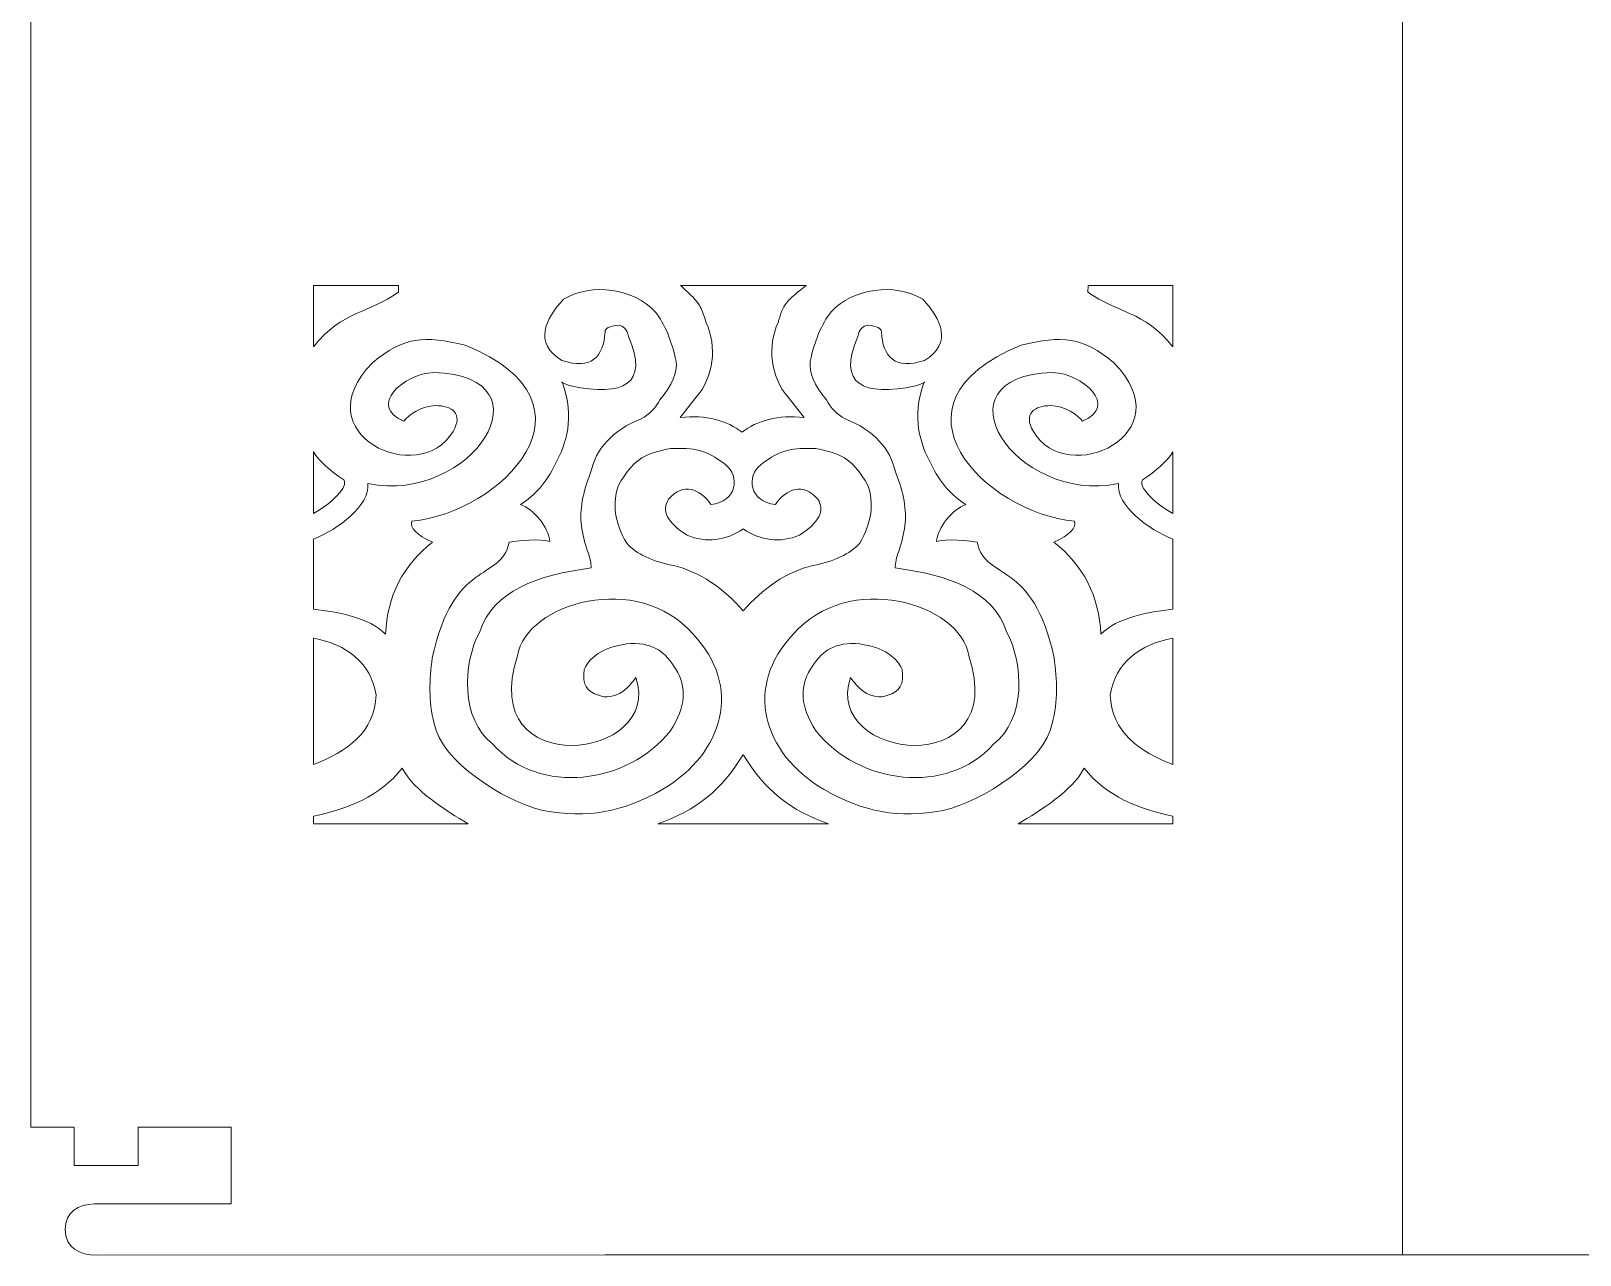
# Model space of a CAD drawing. Header units: centimetres. Extents: x -57 to 60, y -43 to 40.
# Drawn here: x 11.64 to 30.64, y -41.92 to -26.9 of the extents above; entities that cross this region are included whole.
import ezdxf

# ---------------------------------------------------------------- set-up
doc = ezdxf.new("R2010")
doc.units = ezdxf.units.CM
doc.header["$MEASUREMENT"] = 0
doc.layers.add('layer 1', color=7, linetype='Continuous')

msp = doc.modelspace()

# ---------------------------------------------------------------- linework, layer by layer
at = {"layer": 'layer 1', "color": 250, "lineweight": 9}
for points, knots in [([(11.63673, -0.61525), (11.63673, -0.61525), (11.63673, -40.34897), (11.63673, -40.34897), (11.63673, -40.34897), (11.63673, -40.34897), (12.16495, -40.34897), (12.16495, -40.34897), (12.16495, -40.34897), (12.16495, -40.34897), (12.16495, -40.81963), (12.16495, -40.81963), (12.16495, -40.81963), (12.16495, -40.81963), (12.9499, -40.81963), (12.9499, -40.81963), (12.9499, -40.81963), (12.9499, -40.81963), (12.9499, -40.34897), (12.9499, -40.34897), (12.9499, -40.34897), (12.9499, -40.34897), (14.09174, -40.34897), (14.09174, -40.34897), (14.09174, -40.34897), (14.09174, -40.34897), (14.09174, -41.2901), (14.09174, -41.2901), (14.09174, -41.2901), (14.09174, -41.2901), (12.41317, -41.29158), (12.41317, -41.29158), (12.41317, -41.29158), (12.2193, -41.29186), (12.05607, -41.39191), (12.05607, -41.60379), (12.05607, -41.60379), (12.05607, -41.83574), (12.23868, -41.91753), (12.43985, -41.91753), (12.43985, -41.91753), (12.43985, -41.91753), (18.67861, -41.91357), (18.67861, -41.91357), (18.67861, -41.91357), (18.67861, -41.91357), (28.45853, -41.91538), (28.45853, -41.91538), (28.45853, -41.91538), (28.45853, -41.91538), (28.45712, -27.86528), (28.45712, -27.86528), (28.45712, -27.86528), (28.45712, -27.86528), (28.45464, 0.30258), (28.45464, 0.30258), (28.45464, 0.30258), (28.45464, 0.30258), (13.83638, 0.3026), (13.83638, 0.3026), (13.83638, 0.3026), (13.83638, 0.3026), (13.83638, -0.61525), (13.83638, -0.61525), (13.83638, -0.61525), (13.83638, -0.61525), (12.94981, -0.61525), (12.94981, -0.61525), (12.94981, -0.61525), (12.94981, -0.61525), (12.94975, 0.30213), (12.94975, 0.30213), (12.94975, 0.30213), (12.94975, 0.30213), (12.16509, 0.30215), (12.16509, 0.30215), (12.16509, 0.30215), (12.16509, 0.30215), (12.16503, -0.61525), (12.16503, -0.61525), (12.16503, -0.61525), (12.16503, -0.61525), (11.63673, -0.61525), (11.63673, -0.61525)], [0, 0, 0, 0, 0.04545455, 0.04545455, 0.04545455, 0.04545455, 0.09090909, 0.09090909, 0.09090909, 0.09090909, 0.13636364, 0.13636364, 0.13636364, 0.13636364, 0.18181818, 0.18181818, 0.18181818, 0.18181818, 0.22727273, 0.22727273, 0.22727273, 0.22727273, 0.27272727, 0.27272727, 0.27272727, 0.27272727, 0.31818182, 0.31818182, 0.31818182, 0.31818182, 0.36363636, 0.36363636, 0.36363636, 0.36363636, 0.40909091, 0.40909091, 0.40909091, 0.40909091, 0.45454545, 0.45454545, 0.45454545, 0.45454545, 0.5, 0.5, 0.5, 0.5, 0.54545455, 0.54545455, 0.54545455, 0.54545455, 0.59090909, 0.59090909, 0.59090909, 0.59090909, 0.63636364, 0.63636364, 0.63636364, 0.63636364, 0.68181818, 0.68181818, 0.68181818, 0.68181818, 0.72727273, 0.72727273, 0.72727273, 0.72727273, 0.77272727, 0.77272727, 0.77272727, 0.77272727, 0.81818182, 0.81818182, 0.81818182, 0.81818182, 0.86363636, 0.86363636, 0.86363636, 0.86363636, 0.90909091, 0.90909091, 0.90909091, 0.90909091, 1, 1, 1, 1]), ([(45.28032, -0.61525), (45.28032, -0.61525), (45.28032, -40.34897), (45.28032, -40.34897), (45.28032, -40.34897), (45.28032, -40.34897), (44.75211, -40.34897), (44.75211, -40.34897), (44.75211, -40.34897), (44.75211, -40.34897), (44.75211, -40.81963), (44.75211, -40.81963), (44.75211, -40.81963), (44.75211, -40.81963), (43.96716, -40.81963), (43.96716, -40.81963), (43.96716, -40.81963), (43.96716, -40.81963), (43.96716, -40.34897), (43.96716, -40.34897), (43.96716, -40.34897), (43.96716, -40.34897), (42.82532, -40.34897), (42.82532, -40.34897), (42.82532, -40.34897), (42.82532, -40.34897), (42.82532, -41.2901), (42.82532, -41.2901), (42.82532, -41.2901), (42.82532, -41.2901), (44.50389, -41.29158), (44.50389, -41.29158), (44.50389, -41.29158), (44.69776, -41.29186), (44.86098, -41.39191), (44.86098, -41.60379), (44.86098, -41.60379), (44.86098, -41.83574), (44.67837, -41.91753), (44.47721, -41.91753), (44.47721, -41.91753), (44.47721, -41.91753), (38.23844, -41.91357), (38.23844, -41.91357), (38.23844, -41.91357), (38.23844, -41.91357), (28.45853, -41.91538), (28.45853, -41.91538), (28.45853, -41.91538), (28.45853, -41.91538), (28.45993, -27.86528), (28.45993, -27.86528), (28.45993, -27.86528), (28.45993, -27.86528), (28.46242, 0.30258), (28.46242, 0.30258), (28.46242, 0.30258), (28.46242, 0.30258), (43.08067, 0.3026), (43.08067, 0.3026), (43.08067, 0.3026), (43.08067, 0.3026), (43.08067, -0.61525), (43.08067, -0.61525), (43.08067, -0.61525), (43.08067, -0.61525), (43.96724, -0.61525), (43.96724, -0.61525), (43.96724, -0.61525), (43.96724, -0.61525), (43.9673, 0.30213), (43.9673, 0.30213), (43.9673, 0.30213), (43.9673, 0.30213), (44.75196, 0.30215), (44.75196, 0.30215), (44.75196, 0.30215), (44.75196, 0.30215), (44.75202, -0.61525), (44.75202, -0.61525), (44.75202, -0.61525), (44.75202, -0.61525), (45.28032, -0.61525), (45.28032, -0.61525)], [0, 0, 0, 0, 0.04545455, 0.04545455, 0.04545455, 0.04545455, 0.09090909, 0.09090909, 0.09090909, 0.09090909, 0.13636364, 0.13636364, 0.13636364, 0.13636364, 0.18181818, 0.18181818, 0.18181818, 0.18181818, 0.22727273, 0.22727273, 0.22727273, 0.22727273, 0.27272727, 0.27272727, 0.27272727, 0.27272727, 0.31818182, 0.31818182, 0.31818182, 0.31818182, 0.36363636, 0.36363636, 0.36363636, 0.36363636, 0.40909091, 0.40909091, 0.40909091, 0.40909091, 0.45454545, 0.45454545, 0.45454545, 0.45454545, 0.5, 0.5, 0.5, 0.5, 0.54545455, 0.54545455, 0.54545455, 0.54545455, 0.59090909, 0.59090909, 0.59090909, 0.59090909, 0.63636364, 0.63636364, 0.63636364, 0.63636364, 0.68181818, 0.68181818, 0.68181818, 0.68181818, 0.72727273, 0.72727273, 0.72727273, 0.72727273, 0.77272727, 0.77272727, 0.77272727, 0.77272727, 0.81818182, 0.81818182, 0.81818182, 0.81818182, 0.86363636, 0.86363636, 0.86363636, 0.86363636, 0.90909091, 0.90909091, 0.90909091, 0.90909091, 1, 1, 1, 1]), ([(18.38768, -32.97246), (18.36433, -32.78102), (18.40196, -32.56513), (18.50058, -32.32479), (18.50058, -32.32479), (18.56332, -32.02394), (18.7695, -31.80233), (19.11913, -31.65996), (19.11913, -31.65996), (19.22097, -31.60649), (19.29724, -31.52931), (19.34796, -31.42835), (19.34796, -31.42835), (19.50142, -31.24834), (19.56837, -31.09108), (19.54883, -30.95659), (19.54883, -30.95659), (19.49694, -30.70488), (19.4117, -30.50208), (19.29309, -30.34818), (19.29309, -30.34818), (19.02923, -30.06091), (18.51674, -29.98451), (18.1675, -30.19431), (18.1675, -30.19431), (17.94353, -30.43545), (17.79558, -30.73235), (18.14902, -30.94341), (18.14902, -30.94341), (18.50394, -31.06625), (18.66208, -30.90139), (18.67713, -30.59379), (18.67713, -30.59379), (18.67759, -30.54959), (18.73129, -30.52209), (18.83821, -30.51129), (18.83821, -30.51129), (18.90592, -30.5204), (18.94848, -30.56636), (18.96588, -30.64913), (18.96588, -30.64913), (19.22134, -31.24142), (18.90327, -31.38993), (18.25727, -31.25741), (18.25727, -31.25741), (18.19759, -31.23672), (18.16826, -31.22491), (18.15473, -31.2182), (18.15473, -31.2182), (18.31157, -31.65148), (18.19994, -31.96308), (18.06734, -32.21718), (18.06734, -32.21718), (17.96083, -32.43825), (17.8184, -32.60282), (17.64007, -32.71086), (17.64007, -32.71086), (17.80329, -32.76772), (17.98684, -32.99351), (18, -33.16552), (18, -33.16552), (17.97395, -33.14908), (17.71827, -33.12789), (17.50341, -33.17484), (17.50341, -33.17484), (17.38564, -33.6689), (16.82156, -33.37193), (16.55839, -34.59354), (16.55839, -34.59354), (16.52157, -34.86677), (16.5105, -35.11815), (16.58125, -35.39685), (16.58125, -35.39685), (16.66714, -35.86225), (17.43061, -36.34656), (17.91767, -36.46493), (17.91767, -36.46493), (18.47118, -36.56392), (18.88634, -36.48815), (19.38741, -36.20491), (19.38741, -36.20491), (20.13593, -35.75777), (20.36558, -34.94055), (19.75716, -34.30161), (19.75716, -34.30161), (19.08794, -33.52402), (17.70978, -33.91246), (17.60338, -34.56967), (17.60338, -34.56967), (17.08807, -36.12774), (19.41043, -35.84778), (19.05339, -34.83443), (19.05339, -34.83443), (19.01431, -34.89297), (18.96201, -34.95047), (18.89652, -35.00697), (18.89652, -35.00697), (18.78807, -35.07361), (18.68895, -35.08825), (18.59913, -35.05089), (18.59913, -35.05089), (18.45333, -35.013), (18.39438, -34.90808), (18.42225, -34.73618), (18.42225, -34.73618), (18.50592, -34.55265), (18.69662, -34.4459), (18.99436, -34.41595), (18.99436, -34.41595), (19.29215, -34.41378), (19.41118, -34.52403), (19.54765, -34.7303), (19.54765, -34.7303), (19.6785, -34.94974), (19.6738, -35.19202), (19.47753, -35.48984), (19.47753, -35.48984), (18.95919, -36.14272), (17.87702, -36.28854), (17.30014, -35.65322), (17.30014, -35.65322), (16.90578, -35.34192), (16.92787, -34.67121), (17.1401, -34.27265), (17.1401, -34.27265), (17.30643, -33.76859), (17.84674, -33.57823), (18.50877, -33.48874), (18.50877, -33.48874), (18.50703, -33.42952), (18.49197, -33.36089), (18.46359, -33.2828), (18.46359, -33.2828), (18.42653, -33.1768), (18.40123, -33.07334), (18.38768, -32.97246)], [0, 0, 0, 0, 0.02857143, 0.02857143, 0.02857143, 0.02857143, 0.05714286, 0.05714286, 0.05714286, 0.05714286, 0.08571429, 0.08571429, 0.08571429, 0.08571429, 0.11428571, 0.11428571, 0.11428571, 0.11428571, 0.14285714, 0.14285714, 0.14285714, 0.14285714, 0.17142857, 0.17142857, 0.17142857, 0.17142857, 0.2, 0.2, 0.2, 0.2, 0.22857143, 0.22857143, 0.22857143, 0.22857143, 0.25714286, 0.25714286, 0.25714286, 0.25714286, 0.28571429, 0.28571429, 0.28571429, 0.28571429, 0.31428571, 0.31428571, 0.31428571, 0.31428571, 0.34285714, 0.34285714, 0.34285714, 0.34285714, 0.37142857, 0.37142857, 0.37142857, 0.37142857, 0.4, 0.4, 0.4, 0.4, 0.42857143, 0.42857143, 0.42857143, 0.42857143, 0.45714286, 0.45714286, 0.45714286, 0.45714286, 0.48571429, 0.48571429, 0.48571429, 0.48571429, 0.51428571, 0.51428571, 0.51428571, 0.51428571, 0.54285714, 0.54285714, 0.54285714, 0.54285714, 0.57142857, 0.57142857, 0.57142857, 0.57142857, 0.6, 0.6, 0.6, 0.6, 0.62857143, 0.62857143, 0.62857143, 0.62857143, 0.65714286, 0.65714286, 0.65714286, 0.65714286, 0.68571429, 0.68571429, 0.68571429, 0.68571429, 0.71428571, 0.71428571, 0.71428571, 0.71428571, 0.74285714, 0.74285714, 0.74285714, 0.74285714, 0.77142857, 0.77142857, 0.77142857, 0.77142857, 0.8, 0.8, 0.8, 0.8, 0.82857143, 0.82857143, 0.82857143, 0.82857143, 0.85714286, 0.85714286, 0.85714286, 0.85714286, 0.88571429, 0.88571429, 0.88571429, 0.88571429, 0.91428571, 0.91428571, 0.91428571, 0.91428571, 0.94285714, 0.94285714, 0.94285714, 0.94285714, 1, 1, 1, 1]), ([(21.1945, -30.95659), (21.17496, -31.09108), (21.24192, -31.24834), (21.39537, -31.42835), (21.39537, -31.42835), (21.4461, -31.52931), (21.52236, -31.60649), (21.62421, -31.65996), (21.62421, -31.65996), (21.97384, -31.80233), (22.18001, -32.02394), (22.24276, -32.32479), (22.24276, -32.32479), (22.34137, -32.56513), (22.37901, -32.78102), (22.35566, -32.97246), (22.35566, -32.97246), (22.34211, -33.07334), (22.31681, -33.1768), (22.27974, -33.2828), (22.27974, -33.2828), (22.25136, -33.36089), (22.2363, -33.42952), (22.23456, -33.48874), (22.23456, -33.48874), (22.89659, -33.57823), (23.4369, -33.76859), (23.60324, -34.27265), (23.60324, -34.27265), (23.81547, -34.67121), (23.83755, -35.34192), (23.4432, -35.65322), (23.4432, -35.65322), (22.86632, -36.28854), (21.78414, -36.14272), (21.2658, -35.48984), (21.2658, -35.48984), (21.06953, -35.19202), (21.06484, -34.94974), (21.19569, -34.7303), (21.19569, -34.7303), (21.33216, -34.52403), (21.45118, -34.41378), (21.74897, -34.41595), (21.74897, -34.41595), (22.04672, -34.4459), (22.23741, -34.55265), (22.32108, -34.73618), (22.32108, -34.73618), (22.34895, -34.90808), (22.29, -35.013), (22.1442, -35.05089), (22.1442, -35.05089), (22.05439, -35.08825), (21.95527, -35.07361), (21.84681, -35.00697), (21.84681, -35.00697), (21.78132, -34.95047), (21.72903, -34.89297), (21.68995, -34.83443), (21.68995, -34.83443), (21.3329, -35.84778), (23.65526, -36.12774), (23.13996, -34.56967), (23.13996, -34.56967), (23.03356, -33.91246), (21.65539, -33.52402), (20.98617, -34.30161), (20.98617, -34.30161), (20.37776, -34.94055), (20.6074, -35.75777), (21.35593, -36.20491), (21.35593, -36.20491), (21.857, -36.48815), (22.27215, -36.56392), (22.82566, -36.46493), (22.82566, -36.46493), (23.31272, -36.34656), (24.07619, -35.86225), (24.16208, -35.39685), (24.16208, -35.39685), (24.23283, -35.11815), (24.22177, -34.86677), (24.18494, -34.59354), (24.18494, -34.59354), (23.92178, -33.37193), (23.35769, -33.6689), (23.23993, -33.17484), (23.23993, -33.17484), (23.02507, -33.12789), (22.76939, -33.14908), (22.74333, -33.16552), (22.74333, -33.16552), (22.7565, -32.99351), (22.94004, -32.76772), (23.10327, -32.71086), (23.10327, -32.71086), (22.92493, -32.60282), (22.78251, -32.43825), (22.676, -32.21718), (22.676, -32.21718), (22.5434, -31.96308), (22.43176, -31.65148), (22.58861, -31.2182), (22.58861, -31.2182), (22.57508, -31.22491), (22.54574, -31.23672), (22.48606, -31.25741), (22.48606, -31.25741), (21.84006, -31.38993), (21.52199, -31.24142), (21.77745, -30.64913), (21.77745, -30.64913), (21.79485, -30.56636), (21.83741, -30.5204), (21.90512, -30.51129), (21.90512, -30.51129), (22.01205, -30.52209), (22.06575, -30.54959), (22.0662, -30.59379), (22.0662, -30.59379), (22.08126, -30.90139), (22.23939, -31.06625), (22.59432, -30.94341), (22.59432, -30.94341), (22.94776, -30.73235), (22.7998, -30.43545), (22.57583, -30.19431), (22.57583, -30.19431), (22.2266, -29.98451), (21.7141, -30.06091), (21.45025, -30.34818), (21.45025, -30.34818), (21.33163, -30.50208), (21.24639, -30.70488), (21.1945, -30.95659)], [0, 0, 0, 0, 0.02857143, 0.02857143, 0.02857143, 0.02857143, 0.05714286, 0.05714286, 0.05714286, 0.05714286, 0.08571429, 0.08571429, 0.08571429, 0.08571429, 0.11428571, 0.11428571, 0.11428571, 0.11428571, 0.14285714, 0.14285714, 0.14285714, 0.14285714, 0.17142857, 0.17142857, 0.17142857, 0.17142857, 0.2, 0.2, 0.2, 0.2, 0.22857143, 0.22857143, 0.22857143, 0.22857143, 0.25714286, 0.25714286, 0.25714286, 0.25714286, 0.28571429, 0.28571429, 0.28571429, 0.28571429, 0.31428571, 0.31428571, 0.31428571, 0.31428571, 0.34285714, 0.34285714, 0.34285714, 0.34285714, 0.37142857, 0.37142857, 0.37142857, 0.37142857, 0.4, 0.4, 0.4, 0.4, 0.42857143, 0.42857143, 0.42857143, 0.42857143, 0.45714286, 0.45714286, 0.45714286, 0.45714286, 0.48571429, 0.48571429, 0.48571429, 0.48571429, 0.51428571, 0.51428571, 0.51428571, 0.51428571, 0.54285714, 0.54285714, 0.54285714, 0.54285714, 0.57142857, 0.57142857, 0.57142857, 0.57142857, 0.6, 0.6, 0.6, 0.6, 0.62857143, 0.62857143, 0.62857143, 0.62857143, 0.65714286, 0.65714286, 0.65714286, 0.65714286, 0.68571429, 0.68571429, 0.68571429, 0.68571429, 0.71428571, 0.71428571, 0.71428571, 0.71428571, 0.74285714, 0.74285714, 0.74285714, 0.74285714, 0.77142857, 0.77142857, 0.77142857, 0.77142857, 0.8, 0.8, 0.8, 0.8, 0.82857143, 0.82857143, 0.82857143, 0.82857143, 0.85714286, 0.85714286, 0.85714286, 0.85714286, 0.88571429, 0.88571429, 0.88571429, 0.88571429, 0.91428571, 0.91428571, 0.91428571, 0.91428571, 0.94285714, 0.94285714, 0.94285714, 0.94285714, 1, 1, 1, 1]), ([(16.1424, -30.02504), (16.1424, -30.02504), (15.10036, -30.02504), (15.10036, -30.02504), (15.10036, -30.02504), (15.10036, -30.02504), (15.10036, -30.77573), (15.10036, -30.77573), (15.10036, -30.77573), (15.4596, -30.33166), (15.78384, -30.36391), (16.14274, -30.10769), (16.14274, -30.10769), (16.14274, -30.10769), (16.1424, -30.02504), (16.1424, -30.02504)], [0, 0, 0, 0, 0.2, 0.2, 0.2, 0.2, 0.4, 0.4, 0.4, 0.4, 0.6, 0.6, 0.6, 0.6, 1, 1, 1, 1]), ([(21.14442, -30.02504), (21.14442, -30.02504), (19.6034, -30.02504), (19.6034, -30.02504), (19.6034, -30.02504), (19.65307, -30.06939), (19.69874, -30.11136), (19.73476, -30.14758), (19.73476, -30.14758), (19.79655, -30.20977), (19.82993, -30.25508), (19.85567, -30.30816), (19.85567, -30.30816), (19.88139, -30.36125), (19.89953, -30.42213), (19.91762, -30.483), (19.91762, -30.483), (20.05334, -30.77011), (20.00991, -31.15264), (19.79402, -31.39648), (19.79402, -31.39648), (19.79402, -31.39648), (19.59891, -31.64597), (19.59891, -31.64597), (19.59891, -31.64597), (19.91626, -31.60491), (20.17775, -31.68427), (20.35767, -31.82571), (20.35767, -31.82571), (20.53759, -31.68427), (20.80199, -31.60491), (21.11932, -31.64597), (21.11932, -31.64597), (21.11932, -31.64597), (20.92422, -31.39648), (20.92422, -31.39648), (20.92422, -31.39648), (20.70844, -31.15276), (20.6654, -30.76578), (20.80104, -30.47878), (20.80104, -30.47878), (20.80253, -30.47138), (20.80357, -30.46818), (20.80665, -30.45643), (20.80665, -30.45643), (20.80969, -30.4447), (20.81431, -30.42862), (20.82014, -30.41163), (20.82014, -30.41163), (20.82597, -30.39464), (20.83305, -30.3767), (20.83906, -30.35801), (20.83906, -30.35801), (20.84507, -30.3393), (20.85001, -30.31984), (20.86918, -30.28746), (20.86918, -30.28746), (20.8883, -30.25508), (20.92169, -30.20977), (20.99177, -30.14758), (20.99177, -30.14758), (21.03261, -30.11136), (21.08593, -30.06939), (21.14442, -30.02504)], [0, 0, 0, 0, 0.05882353, 0.05882353, 0.05882353, 0.05882353, 0.11764706, 0.11764706, 0.11764706, 0.11764706, 0.17647059, 0.17647059, 0.17647059, 0.17647059, 0.23529412, 0.23529412, 0.23529412, 0.23529412, 0.29411765, 0.29411765, 0.29411765, 0.29411765, 0.35294118, 0.35294118, 0.35294118, 0.35294118, 0.41176471, 0.41176471, 0.41176471, 0.41176471, 0.47058824, 0.47058824, 0.47058824, 0.47058824, 0.52941176, 0.52941176, 0.52941176, 0.52941176, 0.58823529, 0.58823529, 0.58823529, 0.58823529, 0.64705882, 0.64705882, 0.64705882, 0.64705882, 0.70588235, 0.70588235, 0.70588235, 0.70588235, 0.76470588, 0.76470588, 0.76470588, 0.76470588, 0.82352941, 0.82352941, 0.82352941, 0.82352941, 0.88235294, 0.88235294, 0.88235294, 0.88235294, 1, 1, 1, 1]), ([(25.64297, -30.02504), (25.64297, -30.02504), (24.60093, -30.02504), (24.60093, -30.02504), (24.60093, -30.02504), (24.60093, -30.02504), (24.6006, -30.10769), (24.6006, -30.10769), (24.6006, -30.10769), (24.9595, -30.36391), (25.28374, -30.33166), (25.64297, -30.77573), (25.64297, -30.77573), (25.64297, -30.77573), (25.64297, -30.02504), (25.64297, -30.02504)], [0, 0, 0, 0, 0.2, 0.2, 0.2, 0.2, 0.4, 0.4, 0.4, 0.4, 0.6, 0.6, 0.6, 0.6, 1, 1, 1, 1]), ([(15.10036, -33.13468), (15.10036, -33.13468), (15.10036, -33.99605), (15.10036, -33.99605), (15.10036, -33.99605), (15.4097, -34.03144), (15.78061, -34.09668), (15.9852, -34.30344), (15.9852, -34.30344), (16.00597, -33.8352), (16.19785, -33.45861), (16.56081, -33.17368), (16.56081, -33.17368), (16.36655, -33.08586), (16.28194, -32.99941), (16.30703, -32.9143), (16.30703, -32.9143), (17.39631, -32.82039), (18.73175, -31.4742), (16.96282, -30.75902), (16.96282, -30.75902), (16.46293, -30.63085), (16.20621, -30.65741), (15.8282, -30.96962), (15.8282, -30.96962), (14.95595, -31.85161), (16.40449, -32.51465), (16.81273, -31.81631), (16.81273, -31.81631), (16.94217, -31.59492), (16.79864, -31.49784), (16.59822, -31.49813), (16.59822, -31.49813), (16.43264, -31.49837), (16.26528, -31.61434), (16.21054, -31.69006), (16.21054, -31.69006), (15.76111, -31.50622), (16.20699, -31.10587), (16.57625, -31.09145), (16.57625, -31.09145), (18.05637, -31.14125), (17.04229, -32.71154), (15.76879, -32.45546), (15.76879, -32.45546), (15.79302, -32.72685), (15.40709, -33.01572), (15.10036, -33.13468)], [0, 0, 0, 0, 0.07692308, 0.07692308, 0.07692308, 0.07692308, 0.15384615, 0.15384615, 0.15384615, 0.15384615, 0.23076923, 0.23076923, 0.23076923, 0.23076923, 0.30769231, 0.30769231, 0.30769231, 0.30769231, 0.38461538, 0.38461538, 0.38461538, 0.38461538, 0.46153846, 0.46153846, 0.46153846, 0.46153846, 0.53846154, 0.53846154, 0.53846154, 0.53846154, 0.61538462, 0.61538462, 0.61538462, 0.61538462, 0.69230769, 0.69230769, 0.69230769, 0.69230769, 0.76923077, 0.76923077, 0.76923077, 0.76923077, 0.84615385, 0.84615385, 0.84615385, 0.84615385, 1, 1, 1, 1]), ([(25.64297, -33.99605), (25.64297, -33.99605), (25.64297, -33.13468), (25.64297, -33.13468), (25.64297, -33.13468), (25.33624, -33.01572), (24.95032, -32.72685), (24.97455, -32.45546), (24.97455, -32.45546), (23.70105, -32.71154), (22.68696, -31.14125), (24.16708, -31.09145), (24.16708, -31.09145), (24.53635, -31.10587), (24.98223, -31.50622), (24.53279, -31.69006), (24.53279, -31.69006), (24.47806, -31.61434), (24.31069, -31.49837), (24.14512, -31.49813), (24.14512, -31.49813), (23.9447, -31.49784), (23.80116, -31.59492), (23.9306, -31.81631), (23.9306, -31.81631), (24.33884, -32.51465), (25.78739, -31.85161), (24.91513, -30.96962), (24.91513, -30.96962), (24.53712, -30.65741), (24.2804, -30.63085), (23.78052, -30.75902), (23.78052, -30.75902), (22.01159, -31.4742), (23.34702, -32.82039), (24.4363, -32.9143), (24.4363, -32.9143), (24.46139, -32.99941), (24.37679, -33.08586), (24.18252, -33.17368), (24.18252, -33.17368), (24.54548, -33.45861), (24.73736, -33.8352), (24.75813, -34.30344), (24.75813, -34.30344), (24.96272, -34.09668), (25.33363, -34.03144), (25.64297, -33.99605)], [0, 0, 0, 0, 0.07692308, 0.07692308, 0.07692308, 0.07692308, 0.15384615, 0.15384615, 0.15384615, 0.15384615, 0.23076923, 0.23076923, 0.23076923, 0.23076923, 0.30769231, 0.30769231, 0.30769231, 0.30769231, 0.38461538, 0.38461538, 0.38461538, 0.38461538, 0.46153846, 0.46153846, 0.46153846, 0.46153846, 0.53846154, 0.53846154, 0.53846154, 0.53846154, 0.61538462, 0.61538462, 0.61538462, 0.61538462, 0.69230769, 0.69230769, 0.69230769, 0.69230769, 0.76923077, 0.76923077, 0.76923077, 0.76923077, 0.84615385, 0.84615385, 0.84615385, 0.84615385, 1, 1, 1, 1]), ([(18.15473, -31.2182), (18.15473, -31.2182), (18.15166, -31.20979), (18.15166, -31.20979), (18.15166, -31.20979), (18.15166, -31.20979), (18.13324, -31.20755), (18.15473, -31.2182)], [0, 0, 0, 0, 0.33333333, 0.33333333, 0.33333333, 0.33333333, 1, 1, 1, 1]), ([(22.58861, -31.2182), (22.61009, -31.20755), (22.59168, -31.20979), (22.59168, -31.20979), (22.59168, -31.20979), (22.59168, -31.20979), (22.58861, -31.2182), (22.58861, -31.2182)], [0, 0, 0, 0, 0.33333333, 0.33333333, 0.33333333, 0.33333333, 1, 1, 1, 1]), ([(15.10036, -32.0651), (15.10036, -32.0651), (15.10036, -32.82129), (15.10036, -32.82129), (15.10036, -32.82129), (15.33177, -32.69719), (15.53502, -32.48536), (15.47211, -32.40854), (15.47211, -32.40854), (15.3046, -32.30027), (15.17849, -32.18533), (15.10036, -32.0651)], [0, 0, 0, 0, 0.25, 0.25, 0.25, 0.25, 0.5, 0.5, 0.5, 0.5, 1, 1, 1, 1]), ([(18.94298, -33.18558), (19.06212, -33.31941), (19.25386, -33.41113), (19.51821, -33.46076), (19.51821, -33.46076), (19.82828, -33.53187), (20.14447, -33.74615), (20.37102, -34.01776), (20.37102, -34.01776), (20.37102, -34.01776), (20.37167, -34.01854), (20.37167, -34.01854), (20.37167, -34.01854), (20.37167, -34.01854), (20.37232, -34.01776), (20.37232, -34.01776), (20.37232, -34.01776), (20.59886, -33.74615), (20.91505, -33.53187), (21.22513, -33.46076), (21.22513, -33.46076), (21.48947, -33.41113), (21.68122, -33.31941), (21.80035, -33.18558), (21.80035, -33.18558), (21.94905, -32.93507), (21.98141, -32.69662), (21.89741, -32.47021), (21.89741, -32.47021), (21.72838, -32.18369), (21.61518, -32.08761), (21.26353, -32.02646), (21.26353, -32.02646), (20.97352, -32.01563), (20.83314, -32.0356), (20.59046, -32.2199), (20.59046, -32.2199), (20.40429, -32.36128), (20.45003, -32.68503), (20.76803, -32.71004), (20.76803, -32.71004), (20.90572, -32.51875), (21.10081, -32.43557), (21.28634, -32.64399), (21.28634, -32.64399), (21.3795, -32.78613), (21.30422, -32.93358), (21.06048, -33.08631), (21.06048, -33.08631), (20.82211, -33.18874), (20.58849, -33.15501), (20.37167, -33.0116), (20.37167, -33.0116), (20.15485, -33.15501), (19.92123, -33.18874), (19.68286, -33.08631), (19.68286, -33.08631), (19.43911, -32.93358), (19.36384, -32.78613), (19.45699, -32.64399), (19.45699, -32.64399), (19.64252, -32.43557), (19.83762, -32.51875), (19.9753, -32.71004), (19.9753, -32.71004), (20.29331, -32.68503), (20.33904, -32.36128), (20.15288, -32.2199), (20.15288, -32.2199), (19.91019, -32.0356), (19.76981, -32.01563), (19.47981, -32.02646), (19.47981, -32.02646), (19.12815, -32.08761), (19.01496, -32.18369), (18.84593, -32.47021), (18.84593, -32.47021), (18.76193, -32.69662), (18.79428, -32.93507), (18.94298, -33.18558)], [0, 0, 0, 0, 0.04761905, 0.04761905, 0.04761905, 0.04761905, 0.0952381, 0.0952381, 0.0952381, 0.0952381, 0.14285714, 0.14285714, 0.14285714, 0.14285714, 0.19047619, 0.19047619, 0.19047619, 0.19047619, 0.23809524, 0.23809524, 0.23809524, 0.23809524, 0.28571429, 0.28571429, 0.28571429, 0.28571429, 0.33333333, 0.33333333, 0.33333333, 0.33333333, 0.38095238, 0.38095238, 0.38095238, 0.38095238, 0.42857143, 0.42857143, 0.42857143, 0.42857143, 0.47619048, 0.47619048, 0.47619048, 0.47619048, 0.52380952, 0.52380952, 0.52380952, 0.52380952, 0.57142857, 0.57142857, 0.57142857, 0.57142857, 0.61904762, 0.61904762, 0.61904762, 0.61904762, 0.66666667, 0.66666667, 0.66666667, 0.66666667, 0.71428571, 0.71428571, 0.71428571, 0.71428571, 0.76190476, 0.76190476, 0.76190476, 0.76190476, 0.80952381, 0.80952381, 0.80952381, 0.80952381, 0.85714286, 0.85714286, 0.85714286, 0.85714286, 0.9047619, 0.9047619, 0.9047619, 0.9047619, 1, 1, 1, 1]), ([(25.64297, -32.82129), (25.64297, -32.82129), (25.64297, -32.0651), (25.64297, -32.0651), (25.64297, -32.0651), (25.56484, -32.18533), (25.43874, -32.30027), (25.27122, -32.40854), (25.27122, -32.40854), (25.20831, -32.48536), (25.41156, -32.69719), (25.64297, -32.82129)], [0, 0, 0, 0, 0.25, 0.25, 0.25, 0.25, 0.5, 0.5, 0.5, 0.5, 1, 1, 1, 1]), ([(15.10036, -34.35019), (15.10036, -34.35019), (15.10036, -35.90077), (15.10036, -35.90077), (15.10036, -35.90077), (15.50894, -35.75073), (15.86008, -35.49337), (15.86863, -35.04653), (15.86863, -35.04653), (15.80399, -34.6487), (15.51081, -34.42988), (15.10036, -34.35019)], [0, 0, 0, 0, 0.25, 0.25, 0.25, 0.25, 0.5, 0.5, 0.5, 0.5, 1, 1, 1, 1]), ([(25.64297, -35.90077), (25.64297, -35.90077), (25.64297, -34.35019), (25.64297, -34.35019), (25.64297, -34.35019), (25.23252, -34.42988), (24.93934, -34.6487), (24.8747, -35.04653), (24.8747, -35.04653), (24.88325, -35.49337), (25.2344, -35.75073), (25.64297, -35.90077)], [0, 0, 0, 0, 0.25, 0.25, 0.25, 0.25, 0.5, 0.5, 0.5, 0.5, 1, 1, 1, 1]), ([(19.32531, -36.62895), (19.32531, -36.62895), (21.41802, -36.62895), (21.41802, -36.62895), (21.41802, -36.62895), (20.95646, -36.46929), (20.62478, -36.20466), (20.37517, -35.78447), (20.37517, -35.78447), (20.37517, -35.78447), (20.37167, -35.77857), (20.37167, -35.77857), (20.37167, -35.77857), (20.37167, -35.77857), (20.36817, -35.78447), (20.36817, -35.78447), (20.36817, -35.78447), (20.11855, -36.20466), (19.78687, -36.46929), (19.32531, -36.62895)], [0, 0, 0, 0, 0.16666667, 0.16666667, 0.16666667, 0.16666667, 0.33333333, 0.33333333, 0.33333333, 0.33333333, 0.5, 0.5, 0.5, 0.5, 0.66666667, 0.66666667, 0.66666667, 0.66666667, 1, 1, 1, 1]), ([(15.10036, -36.53287), (15.10036, -36.53287), (15.10036, -36.62895), (15.10036, -36.62895), (15.10036, -36.62895), (15.10036, -36.62895), (16.99989, -36.62895), (16.99989, -36.62895), (16.99989, -36.62895), (16.72486, -36.46364), (16.33854, -36.22905), (16.19088, -35.94686), (16.19088, -35.94686), (15.9118, -36.28962), (15.52738, -36.44831), (15.10036, -36.53287)], [0, 0, 0, 0, 0.2, 0.2, 0.2, 0.2, 0.4, 0.4, 0.4, 0.4, 0.6, 0.6, 0.6, 0.6, 1, 1, 1, 1]), ([(23.74344, -36.62895), (23.74344, -36.62895), (25.64297, -36.62895), (25.64297, -36.62895), (25.64297, -36.62895), (25.64297, -36.62895), (25.64297, -36.53287), (25.64297, -36.53287), (25.64297, -36.53287), (25.21595, -36.44831), (24.83154, -36.28962), (24.55245, -35.94686), (24.55245, -35.94686), (24.40479, -36.22905), (24.01848, -36.46364), (23.74344, -36.62895)], [0, 0, 0, 0, 0.2, 0.2, 0.2, 0.2, 0.4, 0.4, 0.4, 0.4, 0.6, 0.6, 0.6, 0.6, 1, 1, 1, 1])]:
    msp.add_open_spline(points, degree=3, knots=knots, dxfattribs=at)

doc.saveas('drawing.dxf')
